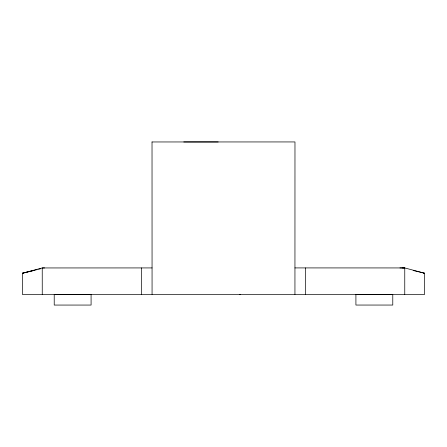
<?xml version="1.0" encoding="UTF-8"?>
<svg xmlns="http://www.w3.org/2000/svg" width="447" height="447" viewBox="0 0 447 447"><rect width="100%" height="100%" fill="white"/><g stroke="black" fill="none" stroke-linecap="round" stroke-linejoin="round"><path stroke-width="0.67" d="M294.942 294.389L294.975 141.939L152.025 141.962M305.53 294.389L305.536 267.921M404.758 294.411L404.764 267.937L402.401 267.937M399.942 267.937L404.764 267.937L424.65 273.234L424.633 294.411L22.356 294.422L22.35 273.246L42.247 267.949L152.064 267.926M23.752 273.246L22.35 273.246L37.196 269.602M38.537 269.273L40.571 268.776M22.35 273.246L33.816 270.513M239.748 294.377L239.357 294.377L240.419 294.377M183.756 141.962L218.203 141.95M294.936 267.915L404.764 267.937M423.248 273.234L424.65 273.234L413.184 270.508M44.599 267.949L42.236 267.943L42.253 294.417M152.025 141.945L152.069 294.394M141.475 267.926L141.481 294.4M355.913 294.461L355.918 305.05L392.779 305.055L392.784 294.467L355.913 294.461M91.087 294.472L54.216 294.478L54.227 305.066L91.093 305.061L91.076 294.472"/></g></svg>
